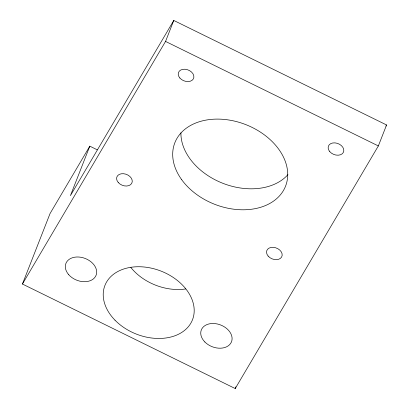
<?xml version="1.0" encoding="UTF-8"?>
<svg xmlns="http://www.w3.org/2000/svg" width="409" height="409" viewBox="0 0 409 409"><rect width="100%" height="100%" fill="white"/><g stroke="black" fill="none" stroke-linecap="round" stroke-linejoin="round"><path stroke-width="0.61" d="M89.806 146.161L70.404 195.666L173.774 20.45L386.571 124.965L378.351 145.941L235.226 388.55L22.429 284.035L50.051 213.554L89.806 146.161L97.265 149.822M22.429 284.035L165.553 41.427L173.774 20.45M235.226 388.55L235.927 386.771M385.922 126.064L386.571 124.965M165.553 41.427L378.351 145.941M185.691 288.953A47.025 33.829 21.4 0 1 130.865 267.491M287.941 174.643A59.458 42.771 21.4 0 1 222.885 183.314A59.458 42.771 21.4 0 1 180.916 132.802M115.001 320.181A47.025 33.829 21.4 0 0 192.02 320.881A47.025 33.829 21.4 0 0 139.101 266.734A47.025 33.829 21.4 0 0 115.001 320.181M68.579 274.531A16.217 11.667 21.4 0 0 95.507 276.469A16.217 11.667 21.4 0 0 78.906 257.026A16.217 11.667 21.4 0 0 68.579 274.531M204.858 341.98A16.217 11.667 21.4 0 0 231.382 342.088A16.217 11.667 21.4 0 0 213.007 323.483A16.217 11.667 21.4 0 0 204.858 341.98M181.724 179.74A59.458 42.771 21.4 0 0 281.249 193.769A59.458 42.771 21.4 0 0 227.649 119.827A59.458 42.771 21.4 0 0 181.724 179.74M329.772 151.632A8.108 5.833 21.4 0 0 343.233 152.598A8.108 5.833 21.4 0 0 334.935 142.874A8.108 5.833 21.4 0 0 329.772 151.632M268.151 256.085A8.108 5.833 21.4 0 0 281.612 257.051A8.108 5.833 21.4 0 0 273.314 247.333A8.108 5.833 21.4 0 0 268.151 256.085M118.221 182.45A8.108 5.833 21.4 0 0 131.688 183.416A8.108 5.833 21.4 0 0 123.39 173.697A8.108 5.833 21.4 0 0 118.221 182.45M179.848 77.996A8.108 5.833 21.4 0 0 193.309 78.963A8.108 5.833 21.4 0 0 185.011 69.239A8.108 5.833 21.4 0 0 179.848 77.996"/></g></svg>
